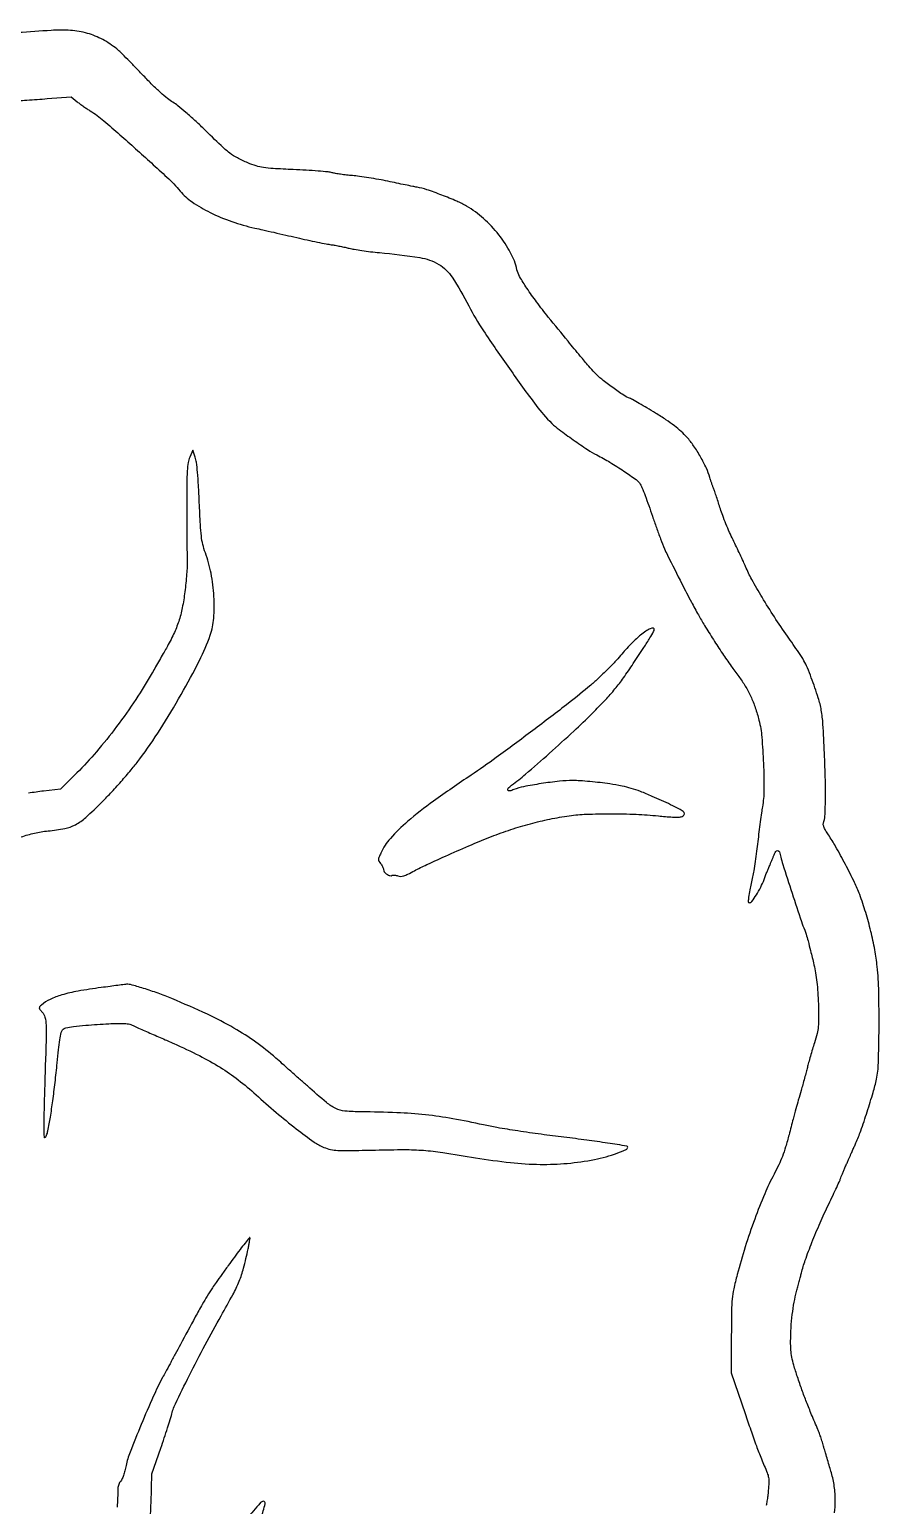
# Model space of a CAD drawing. Extents: x 30 to 2857, y 155 to 3618.
# Drawn here: x 2134 to 2614, y 2737 to 3570 of the extents above; entities that cross this region are included whole.
import ezdxf

# ---------------------------------------------------------------- set-up
doc = ezdxf.new("R2010")
doc.units = 0

msp = doc.modelspace()

# ---------------------------------------------------------------- linework, layer by layer
for points in [[(2588.896727, 2732.472718, 0.030108), (2589.287556, 2739.117922, 0.015323), (2589.149556, 2743.416016, 0.018471), (2588.747517, 2747.436037, 0.019093), (2588.065632, 2751.297217, 0.018763), (2587.088001, 2755.117922, -0.000361), (2586.102836, 2758.45206, -0.000221), (2584.944897, 2762.387764, -0.000221), (2583.801357, 2766.287246, -0.000393), (2582.863486, 2769.5, 0.005103), (2581.987184, 2772.399999, 0.004881), (2581.039188, 2775.325, 0.004842), (2580.152267, 2777.890361, 0.017415), (2579.514248, 2779.5, -0.003856), (2575.919571, 2787.896884, -0.006385), (2573.031499, 2795.044377, -0.006868), (2570.47977, 2801.875327, -0.00555), (2567.922854, 2809.275818, -0.007706), (2565.822275, 2815.921278, -0.025015), (2564.720504, 2820.409433, -0.031272), (2564.202865, 2824.425588, -0.018296), (2564.061823, 2829.275818, -0.013259), (2564.325731, 2837.027377, -0.014708), (2564.998828, 2844.489236, -0.015636), (2566.04839, 2851.403611, -0.021818), (2567.447186, 2857.5, 0.001993), (2568.1591, 2860.121359, 0.001453), (2568.93027, 2863.04031, 0.001468), (2569.645284, 2865.812177, 0.003234), (2570.171657, 2867.935097, -0.02626), (2572.29519, 2875.075036, -0.008979), (2576.09706, 2885.18938, -0.008874), (2580.714532, 2896.256867, -0.009933), (2585.5592, 2906.741016, 0.001566), (2588.028149, 2911.857374, 0.002481), (2590.108015, 2916.258113, 0.000564), (2591.907419, 2920.12624, 0.109), (2592, 2920.54588, -0.09079), (2592.07035, 2920.930121, -0.003299), (2592.60873, 2922.323294, -0.005946), (2593.278308, 2923.965028, -0.004126), (2594.072273, 2925.804864, 0.000029), (2594.962504, 2927.822172, 0.000023), (2595.924208, 2930.002054, 0.000023), (2596.815959, 2932.023882, 0.000058), (2597.466731, 2933.5, -0.000739), (2598.123844, 2934.985022, -0.000286), (2599.038801, 2937.041354, -0.000283), (2600.033002, 2939.268956, -0.00035), (2600.961775, 2941.342907, 0.021437), (2603.668317, 2948.141334, 0.006054), (2607.297688, 2958.951857, 0.006149), (2610.678132, 2969.899451, 0.019603), (2612.555921, 2977.315376, 0.044902), (2613.654567, 2986.499879, 0.005743), (2614.009081, 3006.386909, 0.007167), (2613.846647, 3026.702746, 0.019986), (2612.959155, 3040.930865, 0.019996), (2611.609733, 3050.353151, 0.014088), (2609.3741, 3060.821033, 0.01374), (2606.46335, 3071.501779, 0.015498), (2603.072438, 3081.580875, 0.02475), (2600.153322, 3088.389748, 0.007133), (2594.976893, 3098.611269, 0.007239), (2589.482047, 3108.72916, 0.022642), (2585.387513, 3115.299847, -0.018552), (2584.016363, 3117.460633, -0.030579), (2583.042408, 3119.391334, -0.034652), (2582.488894, 3120.972214, -0.162188), (2582.540284, 3121.921869, 0.079537), (2583.419048, 3125.909635, 0.010728), (2583.734733, 3134.506716, 0.010201), (2583.674835, 3146.12946, 0.00449), (2583.143814, 3161.5, 0.003907), (2582.303515, 3177.856728, 0.028269), (2581.394363, 3185.681842, 0.035708), (2579.665924, 3192.637132, 0.008355), (2575.752655, 3204, 0.012613), (2573.547247, 3209.625807, 0.03088), (2571.571883, 3213.607117, 0.019794), (2568.667406, 3218.220408, 0.002769), (2562.236654, 3227.4802, -0.008831), (2554.891114, 3238.335779, -0.0088), (2547.9246, 3249.456688, -0.009056), (2542.112827, 3259.515496, -0.026456), (2538.607071, 3266.719359, 0.00679), (2537.350941, 3269.581311, 0.002556), (2535.518082, 3273.55381, 0.002532), (2533.478901, 3277.857808, 0.003079), (2531.523488, 3281.868081, -0.010636), (2529.563092, 3286.047766, -0.007268), (2527.507288, 3290.873039, -0.007328), (2525.660582, 3295.584351, -0.014669), (2524.366354, 3299.368081, 0.002807), (2523.302226, 3302.738111, 0.002701), (2522.186885, 3306.139374, 0.002672), (2521.171726, 3309.126335, 0.009813), (2520.482294, 3311, -0.005765), (2519.907875, 3312.522937, -0.004369), (2519.311646, 3314.20625, -0.004417), (2518.779709, 3315.796286, -0.010253), (2518.415914, 3317, 0.040605), (2516.441811, 3322.339032, 0.020418), (2513.145759, 3328.730018, 0.020366), (2509.269499, 3334.944285, 0.034289), (2505.469, 3339.771127, 0.025822), (2502.226226, 3343.002402, 0.019462), (2498.354748, 3346.217717, 0.016481), (2493.616446, 3349.608992, 0.009531), (2487.713056, 3353.386017, 0.002699), (2482.889215, 3356.308584, 0.003661), (2478.500085, 3358.892034, 0.002461), (2474.793404, 3361.013117, 0.04052), (2473.5, 3361.612312, -0.057293), (2469.746821, 3363.506056, -0.011249), (2463.519249, 3367.805568, -0.012419), (2457.373209, 3372.493229, -0.035283), (2453.422202, 3376.151618, -0.01075), (2449.976369, 3379.988166, -0.003854), (2445.227656, 3385.5965, -0.002437), (2438.325372, 3393.959387, -0.00061), (2427.142297, 3407.678378, -0.009941), (2420.52469, 3416.155771, -0.014205), (2415.022829, 3423.95243, -0.014115), (2410.927131, 3430.515971, -0.078754), (2409.422268, 3434.367562, 0.070363), (2405.841175, 3444.004536, 0.043364), (2399.170135, 3454.121389, 0.042094), (2390.526971, 3463.329422, 0.051678), (2381, 3470.270257, 0.030182), (2375.399495, 3473.087124, 0.010224), (2366.942199, 3476.516404, 0.009859), (2358.453954, 3479.5674, 0.037479), (2353, 3480.962452, -0.005126), (2350.520065, 3481.428469, -0.001145), (2346.296875, 3482.277038, -0.001188), (2341.424221, 3483.279776, -0.001148), (2336.5, 3484.317125, 0.007161), (2331.319846, 3485.343484, 0.005617), (2325.675, 3486.312717, 0.005682), (2320.40314, 3487.095722, 0.013864), (2316.5, 3487.520322, -0.007735), (2313.180468, 3487.840323, -0.007393), (2309.821875, 3488.266981, -0.007354), (2306.86857, 3488.731024, -0.026118), (2305, 3489.154341, 0.044544), (2302.737614, 3489.580018, 0.004179), (2297.09375, 3490.081327, 0.005335), (2290.340507, 3490.551863, 0.004171), (2283, 3490.923258, -0.003253), (2271.675181, 3491.475393, -0.022779), (2266.173285, 3492.031708, -0.039641), (2262.0813, 3492.970683, -0.023055), (2257.346362, 3494.703931, -0.021341), (2251.456244, 3497.474612, -0.043968), (2247.172828, 3500.2216, -0.026205), (2242.240068, 3504.465897, -0.003597), (2232.5, 3513.912606, 0.008375), (2227.502335, 3518.667906, 0.008696), (2222.409375, 3523.192884, 0.008452), (2217.872483, 3526.95353, 0.036924), (2215, 3528.92461, -0.038859), (2212.031403, 3530.97856, -0.01295), (2208.016649, 3534.421267, -0.011797), (2203.413668, 3538.78158, -0.008605), (2198.5, 3543.83213, 0.003847), (2193.979515, 3548.567888, 0.004134), (2189.493086, 3553.120223, 0.003916), (2185.578696, 3556.966251, 0.01956), (2183.284975, 3559.017462, 0.049769), (2175.359418, 3564.336347, 0.053854), (2166.74143, 3567.818609, 0.050794), (2157.145369, 3569.514321, 0.036947), (2146.298242, 3569.509351, -0.005732), (2108.941968, 3567.15824, -0.007513)], [(2127.390432, 3529.792478, -0.000182), (2132.55625, 3530.160988, -0.000182), (2138.354729, 3530.570387, -0.000198), (2144, 3530.964657), (2157.5, 3531.902149), (2161, 3529.149585, 0.009461), (2162.615771, 3527.927628, 0.005556), (2164.591794, 3526.524471, 0.005556), (2166.599261, 3525.165064, 0.009429), (2168.312491, 3524.07833, -0.041769), (2175.964226, 3518.500455, -0.003667), (2193.998471, 3502.659959, -0.004107), (2211.665683, 3486.648513, -0.033572), (2219.156793, 3478.754103, 0.071565), (2225.906499, 3472.642344, 0.033265), (2236.146194, 3466.691527, 0.030993), (2248.350622, 3461.560715, 0.029946), (2261.235345, 3457.909546, -0.001127), (2265.793728, 3456.897317, -0.00045), (2272.037883, 3455.490066, -0.000445), (2278.76995, 3453.960193, -0.00056), (2285, 3452.531226, 0.002772), (2290.917994, 3451.201356, 0.00298), (2296.709375, 3449.969747, 0.002818), (2301.693695, 3448.970036, 0.014154), (2304.5, 3448.505626, -0.009648), (2306.788113, 3448.148124, -0.005425), (2309.552391, 3447.630427, -0.005412), (2312.33295, 3447.047036, -0.008809), (2314.678353, 3446.484864, 0.021537), (2317.440741, 3445.896651, 0.006015), (2321.808174, 3445.215539, 0.006057), (2326.772594, 3444.563669, 0.006333), (2331.678353, 3444.042783, -0.014447), (2354.502635, 3441.244101, -0.096743), (2365.2136, 3437.40952, -0.115197), (2372.828695, 3430.083421, -0.02416), (2382.194349, 3413.989892, 0.026943), (2390.508334, 3399.884547, 0.00733), (2405.149848, 3378.535234, 0.006633), (2420.247033, 3357.788222, 0.03869), (2429.14487, 3347.636475, 0.03354), (2433.293324, 3344.094276, 0.006625), (2441.220575, 3338.357672, 0.006943), (2449.336825, 3332.813477, 0.028202), (2454.5, 3329.7951, -0.016686), (2461.982338, 3325.64904, -0.013035), (2469.826746, 3320.671424, -0.009903), (2476.698814, 3315.855022, -0.094519), (2479.133179, 3313.248212, -0.045736), (2480.062146, 3311.425363, -0.00445), (2481.858813, 3306.80697, -0.005613), (2483.893724, 3301.24756, -0.004413), (2485.977737, 3295.179772, 0.00588), (2488.181369, 3288.824456, 0.005547), (2490.575656, 3282.397677, 0.005523), (2492.822312, 3276.752448, 0.019186), (2494.452916, 3273.179772, 0.001037), (2502.647409, 3256.992247, 0.003761), (2507.95761, 3246.747554, 0.005833), (2511.919887, 3239.449562, 0.010137), (2515.400526, 3233.5, 0.005229), (2520.391373, 3225.540637, 0.00532), (2525.519419, 3217.733405, 0.005619), (2530.424076, 3210.610877, 0.009458), (2534.718421, 3204.760445, -0.027497), (2538.416253, 3199.321941, -0.027196), (2541.509766, 3193.490961, -0.025961), (2544.071509, 3187.1047, -0.020806), (2546.17593, 3180, -0.040295), (2547.764518, 3170.507568, -0.011365), (2548.703002, 3155.521429, -0.011263), (2548.962022, 3140.54058, -0.04221), (2548.120756, 3131.177203, 0.007885), (2547.57253, 3127.740906, 0.002557), (2546.867984, 3122.642678, 0.002548), (2546.14258, 3116.966805, 0.002863), (2545.503938, 3111.5, -0.005031), (2544.838393, 3106.009586, -0.004355), (2544.032006, 3100.2625, -0.004386), (2543.210323, 3095.067978, -0.012752), (2542.519849, 3091.5, 0.003928), (2540.971062, 3084.190665, 0.019575), (2540.295492, 3080.051894, 0.031264), (2540.146873, 3077.584078, 0.413523), (2540.73233, 3077, 0.236562), (2542.176461, 3077.723754, 0.01878), (2544.680943, 3081.352712, 0.024812), (2547.164457, 3085.721523, 0.028472), (2549.079159, 3090.12245, -0.002717), (2549.906466, 3092.327918, -0.002778), (2550.751633, 3094.507845, -0.002693), (2551.506176, 3096.392568, -0.011611), (2551.986726, 3097.5, 0.006492), (2552.444345, 3098.525699, 0.002177), (2553.086673, 3100.035203, 0.002166), (2553.783068, 3101.712045, 0.002475), (2554.434219, 3103.321969, -0.034892), (2555.676942, 3105.900181, -0.307417), (2556.755653, 3106.428453, -0.280366), (2557.729665, 3105.628166, -0.031201), (2558.541604, 3102.738532, 0.025137), (2559.638222, 3098.645945, 0.000808), (2564.917637, 3082.371159, 0.00099), (2570.168923, 3066.379276, 0.019227), (2571.992744, 3061.5, -0.026421), (2572.815934, 3059.197278, -0.006706), (2573.902355, 3055.377277, -0.005011), (2575.311227, 3049.942621, -0.001693), (2577.257, 3042, -0.018727), (2578.177612, 3037.444696, -0.012717), (2578.897821, 3032.202312, -0.011466), (2579.41723, 3026.326088, -0.00863), (2579.728323, 3019.84623, -0.005474), (2579.891054, 3011.614517, -0.027363), (2579.679364, 3007.005038, -0.036498), (2578.989089, 3003.068083, -0.014964), (2577.507531, 2997.84623, 0.003547), (2576.397274, 2994.248016, 0.002793), (2575.244334, 2990.33608, 0.002824), (2574.213881, 2986.689147, 0.006975), (2573.510657, 2984, -0.004202), (2572.836843, 2981.363663, -0.001889), (2571.909842, 2977.9125, -0.00187), (2570.903017, 2974.27357, -0.002546), (2569.966078, 2971, 0.001838), (2568.400204, 2965.558153, 0.002552), (2567.04012, 2960.670379, 0.001928), (2565.474945, 2954.843888, 0.000586), (2563.146818, 2946, -0.008734), (2561.210273, 2939.102215, -0.017634), (2559.400254, 2933.755748, -0.019542), (2557.349697, 2928.916186, -0.01384), (2554.690566, 2923.649156, 0.023667), (2549.390431, 2912.617508, 0.012103), (2543.744031, 2898.329767, 0.011594), (2538.372699, 2882.594939, 0.012462), (2533.87391, 2867, 0.009789), (2531.920097, 2858.888018, 0.029851), (2531.034151, 2853.294829, 0.020823), (2530.664519, 2846.673749, 0.002933), (2530.551529, 2833), (2530.5, 2811.5), (2538.308217, 2788.535967, 0.002825), (2541.518162, 2779.267654, 0.003194), (2544.706164, 2770.409041, 0.002916), (2547.508015, 2762.912269, 0.0175), (2549.123734, 2759.074647, -0.014254), (2550.84429, 2755.06106, -0.053379), (2551.574481, 2752.420875, -0.051349), (2551.743367, 2749.635555, -0.012522), (2551.434494, 2745.038679, -0.007269), (2551.108521, 2741.994401, -0.0082), (2550.705095, 2739.081231, -0.007596), (2550.284368, 2736.618436, -0.043621)], [(2129.320707, 3114.11872, -0.031784), (2136.764775, 3116.278371, -0.030814), (2144.5, 3117.504538, 0.024036), (2153.974072, 3118.875052, 0.075643), (2160.007264, 3121.02772, 0.061055), (2165.797018, 3125.123433, 0.011946), (2175.052355, 3133.947141, 0.009647), (2180.494246, 3139.603394, 0.006554), (2186.47715, 3146.239444, 0.006606), (2192.086254, 3152.800109, 0.013153), (2196.318563, 3158.165859, 0.01847), (2207.804836, 3174.790254, 0.012426), (2219.727375, 3194.553237, 0.012337), (2230.039022, 3213.73281, 0.033012), (2236.115344, 3228, 0.06586), (2238.107759, 3237.577849, 0.03307), (2238.200019, 3249.955858, 0.032157), (2236.59196, 3262.968357, 0.041104), (2233.378107, 3274.607625, -0.028044), (2231.966984, 3279.243226, -0.029976), (2231.120964, 3283.905945, -0.016752), (2230.55332, 3290.485941, -0.002882), (2229.967355, 3303, 0.004013), (2229.495635, 3312.608746, 0.008436), (2228.943455, 3320.061841, 0.009143), (2228.330982, 3325.652934, 0.054586), (2227.644937, 3328.5), (2226.205088, 3332.5), (2224.530016, 3328.608536, 0.06458), (2223.640748, 3325.486596, 0.023004), (2223.165296, 3320.86502, 0.012315), (2222.930183, 3313.494314, 0.002156), (2222.889285, 3299.608536, 0.000621), (2222.915328, 3289.627722, 0.000787), (2222.965346, 3280.406882, 0.000617), (2223.029019, 3272.673134, 0.006448), (2223.099993, 3269.5, -0.022427), (2223.07418, 3266.807946, -0.005686), (2222.786574, 3262.44375, -0.005787), (2222.343181, 3257.460939, -0.005823), (2221.785372, 3252.5, -0.018669), (2220.312743, 3243.429484, -0.02993), (2218.311666, 3235.850086, -0.030471), (2215.449333, 3228.660601, -0.02028), (2211.349071, 3220.791812, 0.000314), (2209.576533, 3217.698118, 0.000173), (2207.412272, 3213.912184, 0.000172), (2205.219811, 3210.070763, 0.000277), (2203.352279, 3206.791812, -0.017516), (2194.089988, 3191.759101, -0.014556), (2183.232353, 3176.432178, -0.014821), (2171.796698, 3162.147955, -0.021428), (2160.803247, 3150.289995), (2151.5, 3141.07999), (2142, 3140.013764, 0.015806), (2133.401255, 3138.77239, 0.02805)], [(2202.295408, 2728.579168, 0.005788), (2202.683116, 2738), (2203.170931, 2754.5), (2208.190531, 2769, 0.002452), (2210.18184, 2774.844799, 0.002861), (2212.013978, 2780.415625, 0.002534), (2213.512371, 2785.142939, 0.017319), (2214.157721, 2787.5, -0.053192), (2216.472244, 2794.066175, -0.004667), (2224.226255, 2809.935037, -0.006549), (2233.257321, 2827.412365, -0.007675), (2242.29058, 2843.737938, 0.006859), (2248.92212, 2855.676903, 0.027293), (2252.480537, 2863.260409, 0.031384), (2254.945206, 2870.662822, 0.011214), (2257.551743, 2881.490448, 0.006508), (2258.024345, 2883.812412, 0.010125), (2258.364967, 2885.826594, 0.004732), (2258.600637, 2887.52584, 0.232495), (2258.493657, 2887.839676, 0.446399), (2258.229357, 2887.825307, 0.001274), (2255.779081, 2884.759228, 0.005602), (2252.995011, 2881.175509, 0.003334), (2249.756364, 2876.849228, 0.002012), (2246.253419, 2872.064081, 0.001801), (2242.656666, 2867.071336, 0.001806), (2239.459002, 2862.564372, 0.005641), (2237.35275, 2859.5, 0.009564), (2234.405736, 2854.920069, 0.009492), (2231.628353, 2850.219312, 0.004524), (2227.697861, 2843.119773, 0.000554), (2219.256482, 2827.5, -0.000069), (2216.350212, 2822.10979, -0.000067), (2213.412142, 2816.66415, -0.000066), (2210.826125, 2811.874081, -0.000248), (2209.200424, 2808.867318, 0.01923), (2203.944494, 2798.197279, 0.006604), (2197.141975, 2782.374745, 0.005316), (2190.836256, 2766.687298, 0.041524), (2188.597427, 2759.145262, -0.014939), (2187.909859, 2756.279033, -0.017578), (2187.083611, 2753.612395, -0.016667), (2186.239105, 2751.428252, -0.096074), (2185.549155, 2750.406297, 0.068147), (2184.951602, 2749.619136, 0.037835), (2184.43989, 2748.525377, 0.036937), (2184.081988, 2747.31776, 0.048789), (2183.948342, 2746.178571, -0.011959), (2183.49326, 2735.650893, -0.020852)], [(2264.849108, 2729.673377, 0.015074), (2267.244105, 2737.620294, 0.493385), (2266.186265, 2739, 0.215999), (2264.523575, 2738.246569, 0.002628), (2256.597303, 2729.110581, 0.008452)]]:
    msp.add_lwpolyline(points, format="xyb")
for points in [[(2479.234328, 3228.090991, 0.022986), (2476.898804, 3226.063732, 0.00923), (2473.889528, 3223.091051, 0.00911), (2470.759978, 3219.764118, 0.011382), (2467.983684, 3216.559165, -0.017241), (2464.823473, 3212.99623, -0.007625), (2460.419948, 3208.502832, -0.007537), (2455.604878, 3203.878671, -0.010068), (2451.089154, 3199.83773, -0.012743), (2438.639158, 3189.680013, -0.003437), (2418.384763, 3174.218797, -0.003534), (2397.748453, 3158.916636, -0.010891), (2383.5, 3148.975039, 0.008542), (2362.241078, 3134.289989, 0.022442), (2347.677685, 3122.835623, 0.031135), (2337.938262, 3113.323469, 0.077987), (2332.514644, 3105.032475, 0.011736), (2331.472949, 3102.569746, 0.087251), (2331.217995, 3101.328789, 0.14259), (2331.472372, 3100.351761, 0.049438), (2332.34709, 3099.168963, -0.039122), (2332.979686, 3098.349415, -0.033456), (2333.514458, 3097.39844, -0.03484), (2333.883205, 3096.463647, -0.076669), (2334, 3095.706443, 0.176082), (2334.483923, 3094.374905, 0.072757), (2335.935946, 3093.079753, 0.074576), (2337.65277, 3092.283593, 0.21286), (2338.928313, 3092.455695, -0.129501), (2339.42596, 3092.60746, -0.036595), (2340.242809, 3092.579087, -0.034256), (2341.19584, 3092.409242, -0.030313), (2342.157647, 3092.105962, 0.101259), (2343.678551, 3091.853909, 0.06598), (2345.438876, 3092.154932, 0.039068), (2347.816708, 3093.102551, 0.00999), (2351.5, 3095.007519, -0.016424), (2358.416517, 3098.472621, -0.003505), (2370.670112, 3104.012244, -0.003889), (2383.838886, 3109.732617, -0.006525), (2395, 3114.306996, -0.014028), (2405.960114, 3118.281238, -0.014531), (2416.998712, 3121.584299, -0.014759), (2428.037958, 3124.19437, -0.015646), (2439, 3126.091514, -0.025768), (2448.674928, 3126.950519, -0.00962), (2462.314601, 3127.193218, -0.009702), (2476.753244, 3126.89213, -0.014531), (2489.334317, 3126.018692, 0.005842), (2497.299952, 3125.326412, 0.039564), (2501.25287, 3125.34254, 0.108821), (2503.255558, 3125.961945, 0.269787), (2504, 3127.241211, 0.239131), (2503.374449, 3128.474384, 0.034812), (2500.921526, 3130.020144, 0.016858), (2496.266351, 3132.320747, 0.002034), (2485.826471, 3136.998179, 0.009966), (2479.172407, 3139.789693, 0.022821), (2474.031555, 3141.560077, 0.023108), (2468.789874, 3142.841776, 0.010469), (2461.826471, 3144.056244, 0.008608), (2456.484991, 3144.779138, 0.006592), (2450.624026, 3145.391595, 0.00667), (2445.121466, 3145.819424, 0.015645), (2441, 3145.955347, 0.027332), (2433.400008, 3145.552402, 0.011031), (2423.095884, 3144.208624, 0.009936), (2413.158857, 3142.486383, 0.049024), (2407.717935, 3140.865997, -0.039316), (2405.268413, 3140.084511, -0.340471), (2404.291213, 3140.528052, -0.3302), (2404.453886, 3141.608313, -0.038497), (2406.428204, 3143.29339, 0.020501), (2414.30512, 3149.541104, 0.004162), (2427.710899, 3161.296049, 0.004673), (2441.513848, 3173.837541, 0.009601), (2452.038785, 3183.963876, 0.007467), (2459.444342, 3191.592477, 0.016441), (2464.818135, 3197.68558, 0.017248), (2469.621707, 3203.934314, 0.009086), (2475.171948, 3212, 0.001695), (2481.166362, 3221.126439, 0.007758), (2484.54675, 3226.491402, 0.008378), (2486.640901, 3230.065725, 0.129015), (2487, 3231.434259, 0.425047), (2486.382407, 3232.029506, 0.092687), (2484.772211, 3231.666575, 0.045905), (2482.288182, 3230.31508, 0.019719)], [(2174.5, 3029.057132, 0.010378), (2161.420462, 3027.057444, 0.027801), (2152.24406, 3024.927674, 0.03929), (2145.603946, 3022.411777, 0.070259), (2140.734482, 3019.214457, 0.034852), (2139.750389, 3018.219343, 0.211049), (2139.544961, 3017.54125, 0.144923), (2139.875017, 3016.781185, 0.014168), (2141.217645, 3015.268328, -0.131701), (2142.749866, 3012.411511, -0.050252), (2143.340003, 3007.896904, -0.014351), (2143.347529, 2999.162379, -0.000747), (2142.52393, 2971.091718, 0.002168), (2142.192005, 2958.564363, 0.007408), (2142.132188, 2950.412038, 0.004221), (2142.22473, 2944.59997, 0.579223), (2142.724091, 2944.329479, 0.122995), (2143.17021, 2944.787292, 0.029253), (2143.655251, 2945.744029, 0.028346), (2144.097879, 2946.941551, 0.024685), (2144.426107, 2948.23776, 0.009915), (2145.815295, 2955.923477, 0.005889), (2147.180537, 2965.130402, 0.005377), (2148.472508, 2975.438905, 0.004383), (2149.640016, 2986.5, -0.004959), (2150.440819, 2994.00415, -0.011589), (2151.225358, 2999.595337, -0.010632), (2151.989475, 3003.704641, -0.127244), (2152.697628, 3005.140301, -0.156392), (2154.590162, 3006.298428, -0.026536), (2158.803058, 3007.09043, -0.015835), (2165.788298, 3007.799049, -0.002844), (2178.8471, 3008.632616, -0.008586), (2183.282565, 3008.81407, -0.014643), (2186.990919, 3008.793417, -0.01512), (2189.885197, 3008.604755, -0.088643), (2191.3471, 3008.196768, 0.006318), (2192.679546, 3007.575421, 0.000748), (2195.65821, 3006.237322, 0.000894), (2199.204771, 3004.658083, 0.000733), (2203, 3002.98289, -0.000031), (2206.85708, 3001.286858, -0.000035), (2210.590625, 2999.644558, -0.000032), (2213.779958, 2998.241135, -0.000177), (2215.5, 2997.483395, -0.01315), (2229.992632, 2990.632044, -0.022112), (2241.721942, 2984.038394, -0.024353), (2251.993526, 2976.934989, -0.021377), (2262, 2968.566659, 0.00947), (2273.346505, 2958.609211, 0.010305), (2284.75211, 2949.371973, 0.009147), (2294.794234, 2941.86643, 0.060556), (2300.27198, 2938.855525, 0.042765), (2304.116832, 2937.682408, 0.039806), (2308.199155, 2937.144152, 0.017223), (2314.580411, 2937.035134, 0.001812), (2329.5, 2937.348237, -0.005565), (2345.974663, 2937.570289, -0.019734), (2356.533658, 2937.178221, -0.018018), (2367.493154, 2935.938843, -0.004074), (2386, 2933.013159, 0.013973), (2405.800713, 2930.28348, 0.023487), (2422.547312, 2929.242434, 0.026336), (2437.85874, 2929.817505, 0.025322), (2453.229463, 2931.996651, 0.019945), (2459.7873, 2933.541478, 0.022022), (2465.984084, 2935.562565, 0.015376), (2471.106635, 2937.668572, 0.295689), (2472, 2939.047145, 0.369471), (2471.566896, 2939.553248, 0.000783), (2460.668208, 2941.240249, 0.004705), (2448.837577, 2942.938754, 0.00371), (2436, 2944.561835, -0.004409), (2423.118256, 2946.20881, -0.00404), (2409.886267, 2948.128327, -0.004018), (2398.124015, 2950.028651, -0.013629), (2390.5, 2951.538189, 0.011693), (2373.141123, 2955.045124, 0.017381), (2357.791049, 2957.227085, 0.016244), (2341.582101, 2958.428046, 0.008622), (2321.450928, 2958.915864, -0.020391), (2312.26614, 2959.35486, -0.089827), (2307.0588, 2960.783207, -0.063055), (2301.847663, 2964.144213, -0.006864), (2291.017746, 2973.5, 0.000207), (2286.576108, 2977.441519, 0.000148), (2281.601406, 2981.84976, 0.00015), (2276.856797, 2986.049067, 0.00032), (2273.192128, 2989.286416, 0.02573), (2261.833774, 2998.312426, 0.025236), (2249.536691, 3006.18693, 0.020731), (2234.499415, 3013.970599, 0.009772), (2214.5, 3022.821513, 0.013056), (2206.6665, 3025.868799, 0.011882), (2198.435938, 3028.606556, 0.008226), (2191.024355, 3030.745059, 0.108052), (2188.187947, 3030.884681, -0.008257), (2187.661148, 3030.805295, -0.000082), (2183.883334, 3030.30027, -0.000269), (2179.532271, 3029.721719, -0.000174)]]:
    msp.add_lwpolyline(points, format="xyb", close=True)

doc.saveas('drawing.dxf')
